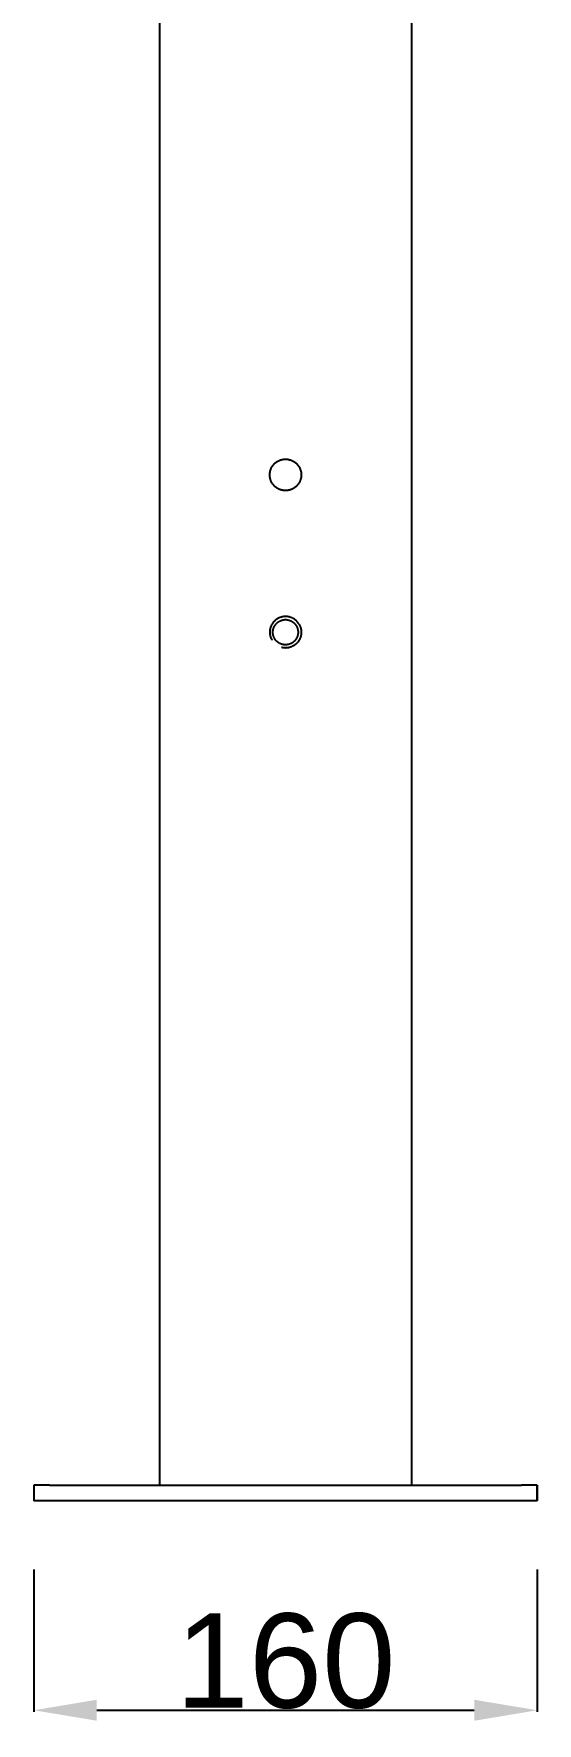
# Model space of a CAD drawing. Header units: millimetres. Extents: x -1656 to 3995, y -637 to 3312.
# Drawn here: x -804 to -644, y 1552 to 2089 of the extents above; entities that cross this region are included whole.
import ezdxf

# ---------------------------------------------------------------- set-up
doc = ezdxf.new("R2010")
doc.units = ezdxf.units.MM
doc.header["$MEASUREMENT"] = 0
doc.layers.add('Domyślny', color=7, linetype='Continuous', true_color=0x000000)
doc.layers.add('Utwórz2D linie widoczne', color=7, linetype='Continuous', true_color=0x000000)
doc.styles.add('Arial', font='arial.ttf')
doc.dimstyles.new('Domyślny', dxfattribs={"dimtxt": 30, "dimasz": 20, "dimexe": 0.5, "dimexo": 0.5, "dimgap": 0.25, "dimtad": 1, "dimtoh": 1, "dimdec": 0, "dimzin": 1, "dimdsep": 46, "dimtxsty": 'Arial', "dimcen": 0.5, "dimazin": 0, "dimtfac": 1, "dimtdec": 4, "dimtix": 1, "dimtmove": 1, "dimatfit": 3, "dimfxl": 0, "dimtolj": 1, "dimtzin": 1, "dimarcsym": 0})

# ---------------------------------------------------------------- blocks, each defined once
blk = doc.blocks.new('*D5')
at = {"layer": 'Defpoints', "color": 0}
for p in [(-803.73, 1601.39), (-643.72, 1601.39), (-643.72, 1556.18)]:
    blk.add_point(p, dxfattribs=at)
at = {"layer": 'Domyślny', "color": 0, "lineweight": -2}
for p, q in [((-803.73, 1600.89), (-803.73, 1555.68)), ((-643.72, 1600.89), (-643.72, 1555.68)), ((-783.73, 1556.18), (-663.72, 1556.18))]:
    blk.add_line(p, q, dxfattribs=at)
at = {"layer": 'Domyślny', "color": 0}
for points in [[(-783.73, 1559.52), (-783.73, 1552.85), (-803.73, 1556.18)], [(-663.72, 1552.85), (-663.72, 1559.52), (-643.72, 1556.18)]]:
    blk.add_solid(points, dxfattribs=at)
at = {"layer": 'Domyślny', "color": 0, "insert": (-723.73, 1571.75), "char_height": 30, "attachment_point": 5, "style": 'Arial'}
blk.add_mtext('\\A1;160', dxfattribs=at)

msp = doc.modelspace()

# ---------------------------------------------------------------- linework, layer by layer
at = {"layer": 'Utwórz2D linie widoczne'}
for p, q in [((-763.73, 2622.74), (-763.73, 1627.74)), ((-683.73, 2622.74), (-683.73, 1627.74)), ((-683.72, 2622.74), (-683.72, 1627.74)), ((-728.73, 1948.91), (-728.72, 1949.08)), ((-728.73, 1948.74), (-728.73, 1948.91)), ((-728.73, 1948.56), (-728.73, 1948.74)), ((-728.72, 1949.08), (-728.7, 1949.25)), ((-728.72, 1948.91), (-728.71, 1949.08)), ((-728.72, 1948.74), (-728.72, 1948.91)), ((-728.72, 1948.56), (-728.72, 1948.74)), ((-728.71, 1949.08), (-728.7, 1949.25)), ((-728.7, 1949.25), (-728.68, 1949.43)), ((-728.7, 1949.25), (-728.68, 1949.43)), ((-728.68, 1949.43), (-728.65, 1949.6)), ((-728.68, 1949.43), (-728.65, 1949.6)), ((-728.65, 1949.6), (-728.62, 1949.77)), ((-728.65, 1949.6), (-728.62, 1949.77)), ((-728.62, 1949.77), (-728.58, 1949.93)), ((-728.62, 1949.77), (-728.58, 1949.93)), ((-728.58, 1949.93), (-728.54, 1950.1)), ((-728.58, 1949.93), (-728.54, 1950.1)), ((-728.54, 1950.1), (-728.49, 1950.27)), ((-728.54, 1950.1), (-728.49, 1950.27)), ((-728.49, 1950.27), (-728.43, 1950.43)), ((-728.49, 1950.27), (-728.43, 1950.43)), ((-728.43, 1950.43), (-728.37, 1950.59)), ((-728.43, 1950.43), (-728.37, 1950.59)), ((-728.37, 1950.59), (-728.3, 1950.75)), ((-728.37, 1950.59), (-728.31, 1950.75)), ((-728.31, 1950.75), (-728.23, 1950.91)), ((-728.3, 1950.75), (-728.23, 1950.91)), ((-728.23, 1950.91), (-728.15, 1951.06)), ((-728.23, 1950.91), (-728.16, 1951.06)), ((-728.16, 1951.06), (-728.07, 1951.21)), ((-728.15, 1951.06), (-728.07, 1951.21)), ((-728.07, 1951.21), (-727.98, 1951.36)), ((-728.07, 1951.21), (-727.98, 1951.36)), ((-727.98, 1951.36), (-727.89, 1951.51)), ((-727.98, 1951.36), (-727.89, 1951.51)), ((-727.89, 1951.51), (-727.79, 1951.65)), ((-727.89, 1951.51), (-727.79, 1951.65)), ((-727.79, 1951.65), (-727.69, 1951.79)), ((-727.79, 1951.65), (-727.69, 1951.79)), ((-727.69, 1951.79), (-727.58, 1951.92)), ((-727.69, 1951.79), (-727.58, 1951.92)), ((-727.58, 1951.92), (-727.47, 1952.05)), ((-727.58, 1951.92), (-727.47, 1952.05)), ((-727.47, 1952.05), (-727.35, 1952.18)), ((-727.47, 1952.05), (-727.35, 1952.18)), ((-727.35, 1952.18), (-727.23, 1952.3)), ((-727.35, 1952.18), (-727.23, 1952.3)), ((-727.23, 1952.3), (-727.1, 1952.42)), ((-727.23, 1952.3), (-727.11, 1952.42)), ((-727.11, 1952.42), (-726.98, 1952.54)), ((-727.1, 1952.42), (-726.97, 1952.54)), ((-726.98, 1952.54), (-726.85, 1952.65)), ((-726.97, 1952.54), (-726.84, 1952.65)), ((-726.85, 1952.65), (-726.71, 1952.75)), ((-726.84, 1952.65), (-726.7, 1952.75)), ((-726.71, 1952.75), (-726.57, 1952.85)), ((-726.7, 1952.75), (-726.56, 1952.85)), ((-726.57, 1952.85), (-726.42, 1952.95)), ((-726.56, 1952.85), (-726.42, 1952.95)), ((-726.42, 1952.95), (-726.27, 1953.04)), ((-726.42, 1952.95), (-726.28, 1953.04)), ((-726.28, 1953.04), (-726.13, 1953.12)), ((-726.27, 1953.04), (-726.12, 1953.12)), ((-726.13, 1953.12), (-725.97, 1953.2)), ((-726.12, 1953.12), (-725.97, 1953.2)), ((-725.97, 1953.2), (-725.81, 1953.28)), ((-725.97, 1953.2), (-725.82, 1953.28)), ((-725.82, 1953.28), (-725.66, 1953.35)), ((-725.81, 1953.28), (-725.66, 1953.35)), ((-725.66, 1953.35), (-725.5, 1953.41)), ((-725.66, 1953.35), (-725.5, 1953.41)), ((-725.5, 1953.41), (-725.33, 1953.47)), ((-725.5, 1953.41), (-725.34, 1953.47)), ((-725.34, 1953.47), (-725.17, 1953.52)), ((-725.17, 1953.52), (-725.01, 1953.57)), ((-725.01, 1953.57), (-724.84, 1953.61)), ((-724.84, 1953.61), (-724.67, 1953.65)), ((-724.67, 1953.65), (-724.5, 1953.68)), ((-724.5, 1953.68), (-724.33, 1953.7)), ((-724.33, 1953.7), (-724.16, 1953.72)), ((-724.16, 1953.72), (-723.99, 1953.73)), ((-723.99, 1953.73), (-723.81, 1953.74)), ((-723.81, 1953.74), (-723.64, 1953.74)), ((-723.64, 1953.74), (-723.47, 1953.73)), ((-723.47, 1953.73), (-723.3, 1953.72)), ((-723.3, 1953.72), (-723.13, 1953.7)), ((-723.13, 1953.7), (-722.95, 1953.68)), ((-722.95, 1953.68), (-722.78, 1953.65)), ((-722.78, 1953.65), (-722.62, 1953.61)), ((-722.62, 1953.61), (-722.45, 1953.57)), ((-722.45, 1953.57), (-722.28, 1953.52)), ((-722.28, 1953.52), (-722.12, 1953.47)), ((-722.12, 1953.47), (-721.95, 1953.41)), ((-721.95, 1953.41), (-721.79, 1953.35)), ((-721.79, 1953.35), (-721.64, 1953.28)), ((-721.64, 1953.28), (-721.48, 1953.2)), ((-721.48, 1953.2), (-721.33, 1953.12)), ((-721.33, 1953.12), (-721.18, 1953.04)), ((-721.18, 1953.04), (-721.03, 1952.95)), ((-721.03, 1952.95), (-720.89, 1952.85)), ((-720.89, 1952.85), (-720.75, 1952.75)), ((-720.75, 1952.75), (-720.61, 1952.65)), ((-720.61, 1952.65), (-720.48, 1952.54)), ((-720.48, 1952.54), (-720.35, 1952.42)), ((-720.35, 1952.42), (-720.22, 1952.3)), ((-720.22, 1952.3), (-720.1, 1952.18)), ((-720.1, 1952.18), (-719.99, 1952.05)), ((-719.99, 1952.05), (-719.87, 1951.92)), ((-719.87, 1951.92), (-719.77, 1951.79)), ((-719.77, 1951.79), (-719.66, 1951.65)), ((-719.66, 1951.65), (-719.56, 1951.51)), ((-719.56, 1951.51), (-719.47, 1951.36)), ((-719.47, 1951.36), (-719.38, 1951.21)), ((-719.38, 1951.21), (-719.3, 1951.06)), ((-719.3, 1951.06), (-719.22, 1950.91)), ((-719.22, 1950.91), (-719.15, 1950.75)), ((-719.15, 1950.75), (-719.08, 1950.59)), ((-719.08, 1950.59), (-719.02, 1950.43)), ((-719.02, 1950.43), (-718.97, 1950.27)), ((-718.97, 1950.27), (-718.92, 1950.1)), ((-718.92, 1950.1), (-718.87, 1949.93)), ((-718.87, 1949.93), (-718.83, 1949.77)), ((-718.83, 1949.77), (-718.8, 1949.6)), ((-718.8, 1949.6), (-718.78, 1949.43)), ((-718.78, 1949.43), (-718.75, 1949.25)), ((-718.75, 1949.25), (-718.74, 1949.08)), ((-718.74, 1949.08), (-718.73, 1948.91)), ((-718.73, 1948.91), (-718.73, 1948.74)), ((-718.73, 1948.74), (-718.73, 1948.56)), ((-728.72, 1948.39), (-728.73, 1948.56)), ((-728.71, 1948.39), (-728.72, 1948.56)), ((-728.7, 1948.22), (-728.72, 1948.39)), ((-728.7, 1948.22), (-728.71, 1948.39)), ((-728.68, 1948.05), (-728.7, 1948.22)), ((-728.68, 1948.05), (-728.7, 1948.22)), ((-728.65, 1947.88), (-728.68, 1948.05)), ((-728.65, 1947.88), (-728.68, 1948.05)), ((-728.62, 1947.71), (-728.65, 1947.88)), ((-728.62, 1947.71), (-728.65, 1947.88)), ((-728.58, 1947.54), (-728.62, 1947.71)), ((-728.58, 1947.54), (-728.62, 1947.71)), ((-728.54, 1947.37), (-728.58, 1947.54)), ((-728.54, 1947.37), (-728.58, 1947.54)), ((-728.49, 1947.21), (-728.54, 1947.37)), ((-728.49, 1947.21), (-728.54, 1947.37)), ((-728.43, 1947.04), (-728.49, 1947.21)), ((-728.43, 1947.04), (-728.49, 1947.21)), ((-728.37, 1946.88), (-728.43, 1947.04)), ((-728.37, 1946.88), (-728.43, 1947.04)), ((-728.31, 1946.72), (-728.37, 1946.88)), ((-728.3, 1946.72), (-728.37, 1946.88)), ((-728.23, 1946.57), (-728.31, 1946.72)), ((-728.23, 1946.57), (-728.3, 1946.72)), ((-728.16, 1946.41), (-728.23, 1946.57)), ((-728.15, 1946.41), (-728.23, 1946.57)), ((-728.07, 1946.26), (-728.16, 1946.41)), ((-728.07, 1946.26), (-728.15, 1946.41)), ((-727.98, 1946.11), (-728.07, 1946.26)), ((-727.98, 1946.11), (-728.07, 1946.26)), ((-727.89, 1945.97), (-727.98, 1946.11)), ((-727.89, 1945.97), (-727.98, 1946.11)), ((-727.79, 1945.83), (-727.89, 1945.97)), ((-727.79, 1945.83), (-727.89, 1945.97)), ((-727.69, 1945.69), (-727.79, 1945.83)), ((-727.69, 1945.69), (-727.79, 1945.83)), ((-727.58, 1945.55), (-727.69, 1945.69)), ((-727.58, 1945.55), (-727.69, 1945.69)), ((-727.47, 1945.42), (-727.58, 1945.55)), ((-727.47, 1945.42), (-727.58, 1945.55)), ((-727.35, 1945.29), (-727.47, 1945.42)), ((-727.35, 1945.29), (-727.47, 1945.42)), ((-727.23, 1945.17), (-727.35, 1945.29)), ((-727.23, 1945.17), (-727.35, 1945.29)), ((-727.11, 1945.05), (-727.23, 1945.17)), ((-727.11, 1945.05), (-727.23, 1945.17)), ((-726.98, 1944.94), (-727.11, 1945.05)), ((-726.98, 1944.94), (-727.11, 1945.05)), ((-726.85, 1944.83), (-726.98, 1944.94)), ((-726.84, 1944.83), (-726.98, 1944.94)), ((-726.71, 1944.72), (-726.85, 1944.83)), ((-726.71, 1944.72), (-726.84, 1944.83)), ((-726.57, 1944.62), (-726.71, 1944.72)), ((-726.57, 1944.62), (-726.71, 1944.72)), ((-726.42, 1944.53), (-726.57, 1944.62)), ((-726.42, 1944.53), (-726.57, 1944.62)), ((-726.28, 1944.44), (-726.42, 1944.53)), ((-726.28, 1944.44), (-726.42, 1944.53)), ((-726.13, 1944.35), (-726.28, 1944.44)), ((-726.13, 1944.35), (-726.28, 1944.44)), ((-725.97, 1944.27), (-726.13, 1944.35)), ((-725.97, 1944.27), (-726.13, 1944.35)), ((-725.82, 1944.2), (-725.97, 1944.27)), ((-725.82, 1944.2), (-725.97, 1944.27)), ((-725.66, 1944.13), (-725.82, 1944.2)), ((-725.66, 1944.13), (-725.82, 1944.2)), ((-725.5, 1944.06), (-725.66, 1944.13)), ((-725.5, 1944.06), (-725.66, 1944.13)), ((-725.34, 1944), (-725.5, 1944.06)), ((-725.34, 1944), (-725.5, 1944.06)), ((-725.17, 1943.95), (-725.34, 1944)), ((-725.01, 1943.9), (-725.17, 1943.95)), ((-724.84, 1943.86), (-725.01, 1943.9)), ((-724.67, 1943.83), (-724.84, 1943.86)), ((-724.5, 1943.8), (-724.67, 1943.83)), ((-724.33, 1943.77), (-724.5, 1943.8)), ((-724.16, 1943.76), (-724.33, 1943.77)), ((-723.99, 1943.74), (-724.16, 1943.76)), ((-723.81, 1943.74), (-723.99, 1943.74)), ((-723.64, 1943.74), (-723.81, 1943.74)), ((-723.47, 1943.74), (-723.64, 1943.74)), ((-723.3, 1943.76), (-723.47, 1943.74)), ((-723.13, 1943.77), (-723.3, 1943.76)), ((-722.95, 1943.8), (-723.13, 1943.77)), ((-722.78, 1943.83), (-722.95, 1943.8)), ((-722.62, 1943.86), (-722.78, 1943.83)), ((-722.45, 1943.9), (-722.62, 1943.86)), ((-722.28, 1943.95), (-722.45, 1943.9)), ((-722.12, 1944), (-722.28, 1943.95)), ((-721.95, 1944.06), (-722.12, 1944)), ((-721.79, 1944.13), (-721.95, 1944.06)), ((-721.64, 1944.2), (-721.79, 1944.13)), ((-721.48, 1944.27), (-721.64, 1944.2)), ((-721.33, 1944.35), (-721.48, 1944.27)), ((-721.18, 1944.44), (-721.33, 1944.35)), ((-721.03, 1944.53), (-721.18, 1944.44)), ((-720.89, 1944.62), (-721.03, 1944.53)), ((-720.75, 1944.72), (-720.89, 1944.62)), ((-720.61, 1944.83), (-720.75, 1944.72)), ((-720.48, 1944.94), (-720.61, 1944.83)), ((-720.35, 1945.05), (-720.48, 1944.94)), ((-720.22, 1945.17), (-720.35, 1945.05)), ((-720.1, 1945.29), (-720.22, 1945.17)), ((-719.99, 1945.42), (-720.1, 1945.29)), ((-719.87, 1945.55), (-719.99, 1945.42)), ((-719.77, 1945.69), (-719.87, 1945.55)), ((-719.66, 1945.83), (-719.77, 1945.69)), ((-719.56, 1945.97), (-719.66, 1945.83)), ((-719.47, 1946.11), (-719.56, 1945.97)), ((-719.38, 1946.26), (-719.47, 1946.11)), ((-719.3, 1946.41), (-719.38, 1946.26)), ((-719.22, 1946.57), (-719.3, 1946.41)), ((-719.15, 1946.72), (-719.22, 1946.57)), ((-719.08, 1946.88), (-719.15, 1946.72)), ((-719.02, 1947.04), (-719.08, 1946.88)), ((-718.97, 1947.21), (-719.02, 1947.04)), ((-718.92, 1947.37), (-718.97, 1947.21)), ((-718.87, 1947.54), (-718.92, 1947.37)), ((-718.83, 1947.71), (-718.87, 1947.54)), ((-718.8, 1947.88), (-718.83, 1947.71)), ((-718.78, 1948.05), (-718.8, 1947.88)), ((-718.75, 1948.22), (-718.78, 1948.05)), ((-718.74, 1948.39), (-718.75, 1948.22)), ((-718.73, 1948.56), (-718.74, 1948.39)), ((-728.38, 1900.56), (-728.45, 1900.4)), ((-728.32, 1900.72), (-728.38, 1900.56)), ((-728.25, 1900.88), (-728.32, 1900.72)), ((-728.17, 1901.04), (-728.25, 1900.88)), ((-728.09, 1901.19), (-728.17, 1901.04)), ((-728, 1901.34), (-728.09, 1901.19)), ((-727.91, 1901.49), (-728, 1901.34)), ((-727.81, 1901.63), (-727.91, 1901.49)), ((-727.7, 1901.77), (-727.81, 1901.63)), ((-727.6, 1901.91), (-727.7, 1901.77)), ((-727.48, 1902.04), (-727.6, 1901.91)), ((-727.37, 1902.17), (-727.48, 1902.04)), ((-727.41, 1900.29), (-727.36, 1900.42)), ((-727.24, 1902.29), (-727.37, 1902.17)), ((-727.36, 1900.42), (-727.3, 1900.54)), ((-727.3, 1900.54), (-727.23, 1900.66)), ((-727.12, 1902.41), (-727.24, 1902.29)), ((-727.23, 1900.66), (-727.16, 1900.78)), ((-727.16, 1900.78), (-727.09, 1900.9)), ((-726.99, 1902.53), (-727.12, 1902.41)), ((-727.09, 1900.9), (-727.02, 1901.02)), ((-727.02, 1901.02), (-726.93, 1901.13)), ((-726.85, 1902.64), (-726.99, 1902.53)), ((-726.93, 1901.13), (-726.85, 1901.24)), ((-726.72, 1902.75), (-726.85, 1902.64)), ((-726.85, 1901.24), (-726.76, 1901.34)), ((-726.76, 1901.34), (-726.67, 1901.45)), ((-726.57, 1902.85), (-726.72, 1902.75)), ((-726.67, 1901.45), (-726.57, 1901.55)), ((-726.43, 1902.94), (-726.57, 1902.85)), ((-726.57, 1901.55), (-726.48, 1901.64)), ((-726.48, 1901.64), (-726.37, 1901.74)), ((-726.28, 1903.04), (-726.43, 1902.94)), ((-726.37, 1901.74), (-726.27, 1901.83)), ((-726.13, 1903.12), (-726.28, 1903.04)), ((-726.27, 1901.83), (-726.16, 1901.91)), ((-726.16, 1901.91), (-726.05, 1901.99)), ((-725.98, 1903.2), (-726.13, 1903.12)), ((-726.05, 1901.99), (-725.94, 1902.07)), ((-725.82, 1903.28), (-725.98, 1903.2)), ((-725.94, 1902.07), (-725.82, 1902.15)), ((-725.66, 1903.35), (-725.82, 1903.28)), ((-725.82, 1902.15), (-725.7, 1902.22)), ((-725.7, 1902.22), (-725.58, 1902.28)), ((-725.5, 1903.41), (-725.66, 1903.35)), ((-725.58, 1902.28), (-725.46, 1902.34)), ((-725.33, 1903.47), (-725.5, 1903.41)), ((-725.46, 1902.34), (-725.33, 1902.4)), ((-725.17, 1903.53), (-725.33, 1903.47)), ((-725.33, 1902.4), (-725.2, 1902.46)), ((-725.2, 1902.46), (-725.07, 1902.5)), ((-725, 1903.57), (-725.17, 1903.53)), ((-725.07, 1902.5), (-724.94, 1902.55)), ((-724.83, 1903.61), (-725, 1903.57)), ((-724.94, 1902.55), (-724.81, 1902.59)), ((-724.87, 1903.61), (-724.87, 1903.6)), ((-724.66, 1903.65), (-724.83, 1903.61)), ((-724.81, 1902.59), (-724.68, 1902.62)), ((-724.68, 1902.62), (-724.54, 1902.65)), ((-724.49, 1903.68), (-724.66, 1903.65)), ((-724.54, 1902.65), (-724.41, 1902.68)), ((-724.32, 1903.7), (-724.49, 1903.68)), ((-724.41, 1902.68), (-724.27, 1902.7)), ((-724.14, 1903.72), (-724.32, 1903.7)), ((-724.27, 1902.7), (-724.13, 1902.72)), ((-723.97, 1903.73), (-724.14, 1903.72)), ((-724.13, 1902.72), (-724, 1902.73)), ((-724, 1902.73), (-723.86, 1902.73)), ((-723.79, 1903.74), (-723.97, 1903.73)), ((-723.86, 1902.73), (-723.72, 1902.74)), ((-723.62, 1903.74), (-723.79, 1903.74)), ((-723.72, 1902.74), (-723.58, 1902.73)), ((-723.61, 1903.74), (-723.62, 1903.74)), ((-723.45, 1903.73), (-723.61, 1903.74)), ((-723.58, 1902.73), (-723.44, 1902.73)), ((-723.28, 1903.72), (-723.45, 1903.73)), ((-723.44, 1902.73), (-723.31, 1902.71)), ((-723.31, 1902.71), (-723.17, 1902.7)), ((-723.11, 1903.7), (-723.28, 1903.72)), ((-723.17, 1902.7), (-723.03, 1902.68)), ((-722.94, 1903.67), (-723.11, 1903.7)), ((-723.03, 1902.68), (-722.9, 1902.65)), ((-722.77, 1903.64), (-722.94, 1903.67)), ((-722.9, 1902.65), (-722.76, 1902.62)), ((-722.61, 1903.61), (-722.77, 1903.64)), ((-722.76, 1902.62), (-722.63, 1902.58)), ((-722.63, 1902.58), (-722.5, 1902.54)), ((-722.44, 1903.57), (-722.61, 1903.61)), ((-722.48, 1903.58), (-722.59, 1903.6)), ((-722.5, 1902.54), (-722.37, 1902.5)), ((-722.28, 1903.52), (-722.44, 1903.57)), ((-722.37, 1902.5), (-722.24, 1902.45)), ((-722.12, 1903.47), (-722.28, 1903.52)), ((-722.24, 1902.45), (-722.11, 1902.39)), ((-721.96, 1903.41), (-722.12, 1903.47)), ((-722.11, 1902.39), (-721.98, 1902.34)), ((-721.98, 1902.34), (-721.86, 1902.27)), ((-721.8, 1903.35), (-721.96, 1903.41)), ((-721.86, 1902.27), (-721.74, 1902.21)), ((-721.65, 1903.28), (-721.8, 1903.35)), ((-721.74, 1902.21), (-721.62, 1902.14)), ((-721.5, 1903.21), (-721.65, 1903.28)), ((-721.62, 1902.14), (-721.51, 1902.06)), ((-721.51, 1902.06), (-721.39, 1901.98)), ((-721.35, 1903.13), (-721.5, 1903.21)), ((-721.39, 1901.98), (-721.28, 1901.9)), ((-721.2, 1903.05), (-721.35, 1903.13)), ((-721.28, 1901.9), (-721.17, 1901.81)), ((-721.05, 1902.96), (-721.2, 1903.05)), ((-721.17, 1901.81), (-721.07, 1901.72)), ((-721.07, 1901.72), (-720.97, 1901.63)), ((-720.91, 1902.87), (-721.05, 1902.96)), ((-720.97, 1901.63), (-720.87, 1901.53)), ((-720.78, 1902.77), (-720.91, 1902.87)), ((-720.87, 1901.53), (-720.77, 1901.43)), ((-720.64, 1902.67), (-720.78, 1902.77)), ((-720.77, 1901.43), (-720.68, 1901.33)), ((-720.68, 1901.33), (-720.6, 1901.22)), ((-720.51, 1902.56), (-720.64, 1902.67)), ((-720.6, 1901.22), (-720.51, 1901.11)), ((-720.38, 1902.45), (-720.51, 1902.56)), ((-720.51, 1901.11), (-720.43, 1901)), ((-720.43, 1901), (-720.36, 1900.89)), ((-720.26, 1902.34), (-720.38, 1902.45)), ((-720.36, 1900.89), (-720.28, 1900.77)), ((-720.28, 1900.77), (-720.21, 1900.65)), ((-720.14, 1902.22), (-720.26, 1902.34)), ((-720.21, 1900.65), (-720.15, 1900.53)), ((-720.15, 1900.53), (-720.09, 1900.4)), ((-720.02, 1902.09), (-720.14, 1902.22)), ((-719.91, 1901.97), (-720.02, 1902.09)), ((-719.8, 1901.83), (-719.91, 1901.97)), ((-719.7, 1901.7), (-719.8, 1901.83)), ((-719.6, 1901.56), (-719.7, 1901.7)), ((-719.51, 1901.42), (-719.6, 1901.56)), ((-719.42, 1901.28), (-719.51, 1901.42)), ((-719.42, 1901.28), (-719.34, 1901.13)), ((-719.34, 1901.13), (-719.26, 1900.97)), ((-719.31, 1901.08), (-719.26, 1900.98)), ((-719.26, 1900.98), (-719.21, 1900.88)), ((-719.26, 1900.97), (-719.18, 1900.82)), ((-719.18, 1900.82), (-719.11, 1900.66)), ((-719.11, 1900.66), (-719.05, 1900.49)), ((-719.05, 1900.49), (-718.99, 1900.33)), ((-728.72, 1899.03), (-728.73, 1898.86)), ((-728.73, 1898.86), (-728.73, 1898.69)), ((-728.73, 1898.69), (-728.72, 1898.51)), ((-728.71, 1899.21), (-728.72, 1899.03)), ((-728.72, 1898.51), (-728.71, 1898.34)), ((-728.69, 1899.38), (-728.71, 1899.21)), ((-728.71, 1898.34), (-728.7, 1898.16)), ((-728.7, 1898.16), (-728.67, 1897.99)), ((-728.66, 1899.55), (-728.69, 1899.38)), ((-728.67, 1897.99), (-728.64, 1897.82)), ((-728.63, 1899.72), (-728.66, 1899.55)), ((-728.64, 1897.82), (-728.61, 1897.65)), ((-728.59, 1899.89), (-728.63, 1899.72)), ((-728.61, 1897.65), (-728.57, 1897.48)), ((-728.55, 1900.06), (-728.59, 1899.89)), ((-728.57, 1897.48), (-728.52, 1897.31)), ((-728.5, 1900.23), (-728.55, 1900.06)), ((-728.52, 1897.31), (-728.47, 1897.15)), ((-728.45, 1900.4), (-728.5, 1900.23)), ((-728.47, 1897.15), (-728.41, 1896.98)), ((-728.41, 1896.98), (-728.35, 1896.82)), ((-728.35, 1896.82), (-728.28, 1896.66)), ((-728.28, 1896.66), (-728.2, 1896.5)), ((-728.2, 1896.5), (-728.12, 1896.35)), ((-728.12, 1896.35), (-728.04, 1896.2)), ((-727.73, 1898.82), (-727.72, 1898.95)), ((-727.73, 1898.68), (-727.73, 1898.82)), ((-727.72, 1898.54), (-727.73, 1898.68)), ((-727.72, 1898.95), (-727.71, 1899.09)), ((-727.71, 1898.4), (-727.72, 1898.54)), ((-727.71, 1899.09), (-727.7, 1899.23)), ((-727.7, 1898.26), (-727.71, 1898.4)), ((-727.7, 1899.23), (-727.68, 1899.37)), ((-727.68, 1898.13), (-727.7, 1898.26)), ((-727.68, 1899.37), (-727.65, 1899.5)), ((-727.66, 1897.99), (-727.68, 1898.13)), ((-727.63, 1897.86), (-727.66, 1897.99)), ((-727.65, 1899.5), (-727.63, 1899.64)), ((-727.63, 1899.64), (-727.59, 1899.77)), ((-727.6, 1897.72), (-727.63, 1897.86)), ((-727.56, 1897.59), (-727.6, 1897.72)), ((-727.59, 1899.77), (-727.55, 1899.9)), ((-727.52, 1897.46), (-727.56, 1897.59)), ((-727.55, 1899.9), (-727.51, 1900.03)), ((-727.47, 1897.33), (-727.52, 1897.46)), ((-727.51, 1900.03), (-727.47, 1900.16)), ((-727.47, 1900.16), (-727.41, 1900.29)), ((-727.42, 1897.2), (-727.47, 1897.33)), ((-727.37, 1897.07), (-727.42, 1897.2)), ((-727.31, 1896.95), (-727.37, 1897.07)), ((-727.24, 1896.83), (-727.31, 1896.95)), ((-727.17, 1896.71), (-727.24, 1896.83)), ((-727.1, 1896.59), (-727.17, 1896.71)), ((-727.03, 1896.47), (-727.1, 1896.59)), ((-726.95, 1896.36), (-727.03, 1896.47)), ((-726.86, 1896.25), (-726.95, 1896.36)), ((-726.77, 1896.14), (-726.86, 1896.25)), ((-726.68, 1896.04), (-726.77, 1896.14)), ((-726.59, 1895.94), (-726.68, 1896.04)), ((-726.49, 1895.84), (-726.59, 1895.94)), ((-726.39, 1895.75), (-726.49, 1895.84)), ((-726.28, 1895.66), (-726.39, 1895.75)), ((-726.18, 1895.57), (-726.28, 1895.66)), ((-726.07, 1895.49), (-726.18, 1895.57)), ((-725.95, 1895.41), (-726.07, 1895.49)), ((-725.84, 1895.34), (-725.95, 1895.41)), ((-725.72, 1895.27), (-725.84, 1895.34)), ((-725.6, 1895.2), (-725.72, 1895.27)), ((-725.47, 1895.14), (-725.6, 1895.2)), ((-725.35, 1895.08), (-725.47, 1895.14)), ((-725.22, 1895.03), (-725.35, 1895.08)), ((-722.13, 1895.07), (-722.25, 1895.02)), ((-722, 1895.13), (-722.13, 1895.07)), ((-721.88, 1895.19), (-722, 1895.13)), ((-721.76, 1895.26), (-721.88, 1895.19)), ((-721.64, 1895.33), (-721.76, 1895.26)), ((-721.52, 1895.4), (-721.64, 1895.33)), ((-721.41, 1895.48), (-721.52, 1895.4)), ((-721.3, 1895.56), (-721.41, 1895.48)), ((-721.19, 1895.65), (-721.3, 1895.56)), ((-721.08, 1895.74), (-721.19, 1895.65)), ((-720.98, 1895.83), (-721.08, 1895.74)), ((-720.88, 1895.93), (-720.98, 1895.83)), ((-720.79, 1896.03), (-720.88, 1895.93)), ((-720.7, 1896.13), (-720.79, 1896.03)), ((-720.61, 1896.24), (-720.7, 1896.13)), ((-720.52, 1896.34), (-720.61, 1896.24)), ((-720.44, 1896.46), (-720.52, 1896.34)), ((-720.32, 1895.08), (-720.45, 1894.97)), ((-720.37, 1896.57), (-720.44, 1896.46)), ((-720.29, 1896.69), (-720.37, 1896.57)), ((-720.19, 1895.2), (-720.32, 1895.08)), ((-720.22, 1896.81), (-720.29, 1896.69)), ((-720.16, 1896.93), (-720.22, 1896.81)), ((-720.07, 1895.33), (-720.19, 1895.2)), ((-720.1, 1897.05), (-720.16, 1896.93)), ((-720.04, 1897.18), (-720.1, 1897.05)), ((-720.09, 1900.4), (-720.04, 1900.27)), ((-719.96, 1895.46), (-720.07, 1895.33)), ((-720.04, 1900.27), (-719.99, 1900.15)), ((-719.99, 1897.31), (-720.04, 1897.18)), ((-719.99, 1900.15), (-719.94, 1900.02)), ((-719.95, 1897.44), (-719.99, 1897.31)), ((-719.84, 1895.59), (-719.96, 1895.46)), ((-719.9, 1897.57), (-719.95, 1897.44)), ((-719.94, 1900.02), (-719.9, 1899.88)), ((-719.9, 1899.88), (-719.86, 1899.75)), ((-719.86, 1897.7), (-719.9, 1897.57)), ((-719.86, 1899.75), (-719.83, 1899.62)), ((-719.83, 1897.84), (-719.86, 1897.7)), ((-719.74, 1895.73), (-719.84, 1895.59)), ((-719.83, 1899.62), (-719.8, 1899.48)), ((-719.8, 1897.97), (-719.83, 1897.84)), ((-719.8, 1899.48), (-719.78, 1899.35)), ((-719.78, 1898.11), (-719.8, 1897.97)), ((-719.78, 1899.35), (-719.76, 1899.21)), ((-719.76, 1898.25), (-719.78, 1898.11)), ((-719.76, 1899.21), (-719.74, 1899.07)), ((-719.74, 1898.38), (-719.76, 1898.25)), ((-719.74, 1899.07), (-719.73, 1898.93)), ((-719.73, 1898.52), (-719.74, 1898.38)), ((-719.63, 1895.87), (-719.74, 1895.73)), ((-719.73, 1898.93), (-719.73, 1898.8)), ((-719.73, 1898.8), (-719.73, 1898.66)), ((-719.73, 1898.66), (-719.73, 1898.52)), ((-719.54, 1896.01), (-719.63, 1895.87)), ((-719.45, 1896.16), (-719.54, 1896.01)), ((-719.36, 1896.31), (-719.45, 1896.16)), ((-719.28, 1896.46), (-719.36, 1896.31)), ((-719.2, 1896.62), (-719.28, 1896.46)), ((-719.13, 1896.77), (-719.2, 1896.62)), ((-719.06, 1896.93), (-719.13, 1896.77)), ((-719.01, 1897.1), (-719.06, 1896.93)), ((-718.95, 1897.26), (-719.01, 1897.1)), ((-718.99, 1900.33), (-718.94, 1900.17)), ((-718.9, 1897.43), (-718.95, 1897.26)), ((-718.94, 1900.17), (-718.89, 1900)), ((-718.86, 1897.6), (-718.9, 1897.43)), ((-718.89, 1900), (-718.85, 1899.83)), ((-718.82, 1897.77), (-718.86, 1897.6)), ((-718.85, 1899.83), (-718.81, 1899.66)), ((-718.79, 1897.94), (-718.82, 1897.77)), ((-718.81, 1899.66), (-718.79, 1899.49)), ((-718.78, 1898.04), (-718.8, 1897.87)), ((-718.79, 1899.51), (-718.77, 1899.36)), ((-718.79, 1899.49), (-718.76, 1899.32)), ((-718.77, 1898.11), (-718.79, 1897.94)), ((-718.76, 1898.21), (-718.78, 1898.04)), ((-718.77, 1899.36), (-718.75, 1899.21)), ((-718.75, 1898.28), (-718.77, 1898.11)), ((-718.76, 1899.32), (-718.75, 1899.15)), ((-718.74, 1898.38), (-718.76, 1898.21)), ((-718.75, 1899.21), (-718.74, 1899.06)), ((-718.75, 1899.15), (-718.73, 1898.97)), ((-718.74, 1898.45), (-718.75, 1898.28)), ((-718.74, 1899.06), (-718.73, 1898.91)), ((-718.73, 1898.63), (-718.74, 1898.45)), ((-718.73, 1898.97), (-718.73, 1898.8)), ((-718.73, 1898.91), (-718.73, 1898.76)), ((-718.73, 1898.8), (-718.73, 1898.63)), ((-725.09, 1894.98), (-725.22, 1895.03)), ((-724.96, 1894.93), (-725.09, 1894.98)), ((-724.82, 1893.86), (-724.99, 1893.9)), ((-724.83, 1894.89), (-724.96, 1894.93)), ((-724.87, 1893.87), (-724.85, 1893.86)), ((-724.7, 1894.86), (-724.83, 1894.89)), ((-724.65, 1893.82), (-724.82, 1893.86)), ((-724.56, 1894.82), (-724.7, 1894.86)), ((-724.48, 1893.79), (-724.65, 1893.82)), ((-724.43, 1894.8), (-724.56, 1894.82)), ((-724.31, 1893.77), (-724.48, 1893.79)), ((-724.29, 1894.78), (-724.43, 1894.8)), ((-724.13, 1893.75), (-724.31, 1893.77)), ((-724.15, 1894.76), (-724.29, 1894.78)), ((-724.01, 1894.75), (-724.15, 1894.76)), ((-723.96, 1893.74), (-724.13, 1893.75)), ((-723.88, 1894.74), (-724.01, 1894.75)), ((-723.79, 1893.74), (-723.96, 1893.74)), ((-723.74, 1894.74), (-723.88, 1894.74)), ((-723.61, 1893.74), (-723.79, 1893.74)), ((-723.6, 1894.74), (-723.74, 1894.74)), ((-723.62, 1893.74), (-723.7, 1893.74)), ((-723.7, 1893.74), (-723.58, 1893.74)), ((-723.44, 1893.75), (-723.61, 1893.74)), ((-723.46, 1894.75), (-723.6, 1894.74)), ((-723.32, 1894.76), (-723.46, 1894.75)), ((-723.27, 1893.76), (-723.44, 1893.75)), ((-723.19, 1894.77), (-723.32, 1894.76)), ((-723.1, 1893.78), (-723.27, 1893.76)), ((-723.05, 1894.79), (-723.19, 1894.77)), ((-722.92, 1893.8), (-723.1, 1893.78)), ((-722.92, 1894.82), (-723.05, 1894.79)), ((-722.78, 1894.85), (-722.92, 1894.82)), ((-722.75, 1893.83), (-722.92, 1893.8)), ((-722.65, 1894.89), (-722.78, 1894.85)), ((-722.58, 1893.87), (-722.75, 1893.83)), ((-722.51, 1894.93), (-722.65, 1894.89)), ((-722.47, 1893.9), (-722.59, 1893.87)), ((-722.42, 1893.91), (-722.58, 1893.87)), ((-722.38, 1894.97), (-722.51, 1894.93)), ((-722.25, 1893.96), (-722.42, 1893.91)), ((-722.25, 1895.02), (-722.38, 1894.97)), ((-722.08, 1894.01), (-722.25, 1893.96)), ((-721.92, 1894.07), (-722.08, 1894.01)), ((-721.76, 1894.14), (-721.92, 1894.07)), ((-721.6, 1894.21), (-721.76, 1894.14)), ((-721.45, 1894.29), (-721.6, 1894.21)), ((-721.29, 1894.37), (-721.45, 1894.29)), ((-721.14, 1894.46), (-721.29, 1894.37)), ((-721, 1894.55), (-721.14, 1894.46)), ((-720.85, 1894.65), (-721, 1894.55)), ((-720.71, 1894.75), (-720.85, 1894.65)), ((-720.58, 1894.85), (-720.71, 1894.75)), ((-720.45, 1894.97), (-720.58, 1894.85)), ((-803.73, 1627.74), (-803.73, 1622.74)), ((-798.73, 1627.74), (-803.73, 1627.74)), ((-798.73, 1627.74), (-648.73, 1627.74)), ((-643.73, 1627.74), (-648.73, 1627.74)), ((-643.73, 1627.74), (-643.72, 1627.74)), ((-643.73, 1622.74), (-643.73, 1627.74)), ((-643.72, 1627.74), (-643.72, 1622.74)), ((-798.73, 1622.74), (-803.73, 1622.74)), ((-648.73, 1622.74), (-798.73, 1622.74)), ((-643.73, 1622.74), (-648.73, 1622.74)), ((-643.72, 1622.74), (-643.73, 1622.74))]:
    msp.add_line(p, q, dxfattribs=at)

# ---------------------------------------------------------------- dimensions: what is measured, and where the dimension line sits
at = {"layer": 'Domyślny'}
dim = msp.add_aligned_dim(p1=(-803.73, 1601.39), p2=(-643.72, 1601.39), distance=-45.2, dimstyle='Domyślny', dxfattribs=at)
dim.commit()
dim.dimension.update_dxf_attribs({"geometry": '*D5', "text_midpoint": (-723.73, 1571.75)})

doc.saveas('drawing.dxf')
